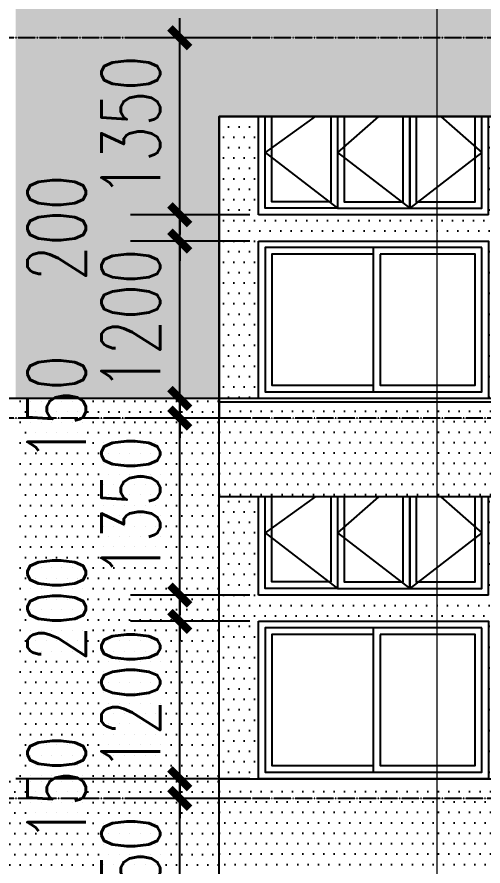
# Model space of a CAD drawing. Header units: millimetres. Extents: x 43 to 235305, y 0 to 139712.
# Drawn here: x 116458 to 120008, y 123375 to 129850 of the extents above; entities that cross this region are included whole.
import ezdxf
from ezdxf.xclip import XClip

# ---------------------------------------------------------------- set-up
doc = ezdxf.new("R2010")
doc.units = ezdxf.units.MM
doc.header["$XCLIPFRAME"] = 2
doc.linetypes.add('DOTE', pattern=[2.42, 2, -0.2, 0.02, -0.2])
for name, color, linetype in [('A-AXIS', 1, 'DOTE'), ('A-DRWD-DIMS', 144, 'Continuous'), ('A-ELEV-DRWD', 130, 'Continuous'), ('A-ELEV-LINE1', 33, 'Continuous'), ('A-ELEV-LINE2', 55, 'Continuous'), ('A-ELEV-OPEN', 253, 'Continuous'), ('A-HATH1', 251, 'Continuous'), ('A-WALL', 2, 'Continuous'), ('DIM_IDEN', 3, 'Continuous'), ('Window_detail', 165, 'Continuous')]:
    doc.layers.add(name, color=color, linetype=linetype)
doc.styles.add('_TCH_DIM_T3', font='SIMPLEX', dxfattribs={"width": 0.705882, "bigfont": 'GBCBIG'})
doc.dimstyles.new('_TCH_ARCH&&150', dxfattribs={"dimtxt": 446.25, "dimasz": 150, "dimexe": 375, "dimexo": 450, "dimgap": 150, "dimtad": 1, "dimdec": 0, "dimzin": 0, "dimdsep": 46, "dimtxsty": '_TCH_DIM_T3', "dimblk": 'ARCHTICK', "dimcen": 0.09, "dimclrt": 7, "dimazin": 2, "dimtfac": 1, "dimtdec": 0, "dimtix": 1, "dimtmove": 2, "dimatfit": 3, "dimfxl": 1, "dimtolj": 1, "dimtzin": 0, "dimarcsym": 0})

# ---------------------------------------------------------------- blocks, each defined once
blk = doc.blocks.new('A$C22E85F1C')
at = {"layer": 'A-HATH1'}
h = blk.add_hatch(dxfattribs=at)
h.set_pattern_fill('DOTS', color=256, scale=50, style=0)
h.set_pattern_definition([(7e-15, (-3750, 750), (39.6875, 79.375), [0, -79.375])])
h.paths.add_polyline_path([(4650, 10900), (-2750, 10950), (-2750, 7950), (-2750, 4950), (-3750, 4950), (-3750, 2900), (-1500, 2900), (-1500, 750), (50, 750), (50, 2900), (50, 4050), (950, 4050), (950, 7950), (4650, 7950)])
at = {"layer": 'A-ELEV-LINE2'}
blk.add_line((-1500, 750), (50, 750), dxfattribs=at)
blk = doc.blocks.new('A$C58F4550F')
at = {"layer": 'A-ELEV-LINE1'}
for p, q in [((0, 2300), (2250, 2300)), ((0, 2300), (0, 150)), ((2250, 150), (2250, 2300)), ((0, 150), (2250, 150))]:
    blk.add_line(p, q, dxfattribs=at)
at = {"layer": 'A-ELEV-LINE2'}
blk.add_line((0, 150), (-1100, 150), dxfattribs=at)
blk = doc.blocks.new('核心筒2')
at = {"layer": 'A-HATH1'}
h = blk.add_hatch(dxfattribs=at)
h.set_pattern_fill('DOTS', color=256, scale=50, style=0)
h.set_pattern_definition([(7e-15, (259982.23, -42542.534), (39.6875, 79.375), [0, -79.375])])
h.paths.add_polyline_path([(262232.2, -41822.5), (259982.2, -41822.5), (259982.2, -42542.5), (262232.2, -42542.5)])
h = blk.add_hatch(dxfattribs=at)
h.set_pattern_fill('DOTS', color=256, scale=50, style=0)
h.set_pattern_definition([(7e-15, (259982.23, -45442.534), (39.6875, 79.375), [0, -79.375])])
h.paths.add_polyline_path([(262232.2, -44722.5), (259982.2, -44722.5), (259982.2, -45442.5), (262232.2, -45442.5)])
at = {"layer": 'A-ELEV-LINE1'}
for p, q in [((259982.2, -41792.5), (259982.2, -47592.5)), ((259982.2, -42542.5), (262232.2, -42542.5)), ((259982.2, -42542.5), (262232.2, -42542.5)), ((262232.2, -44692.5), (262232.2, -42542.5)), ((259982.2, -45442.5), (262232.2, -45442.5)), ((262232.2, -47592.5), (262232.2, -45442.5))]:
    blk.add_line(p, q, dxfattribs=at)
at = {"layer": 'A-ELEV-LINE2'}
for p, q in [((262232.2, -42542.5), (262232.2, -41792.5)), ((262232.2, -44692.5), (259482.2, -44692.5)), ((262232.2, -45442.5), (262232.2, -44692.5)), ((262232.2, -47592.5), (259482.2, -47592.5))]:
    blk.add_line(p, q, dxfattribs=at)
blk = doc.blocks.new('A$C503F3A81')
at = {"layer": 'A-HATH1'}
h = blk.add_hatch(dxfattribs=at)
h.set_pattern_fill('DOTS', color=256, scale=50, style=0)
h.set_pattern_definition([(7e-15, (-0.0005, 3650), (39.6875, 79.375), [0, -79.375])])
h.paths.add_polyline_path([(1550, 5800), (1550, 6520), (1520, 6520), (1520, 6550), (0, 6550), (0, 6520), (0, 5800), (0, 3650), (1550, 3650)])
h = blk.add_hatch(dxfattribs=at)
h.set_pattern_fill('DOTS', color=256, scale=50, style=0)
h.set_pattern_definition([(7e-15, (-0.0004, 750), (39.6875, 79.375), [0, -79.375])])
h.paths.add_polyline_path([(1550, 2900), (2450, 2900), (2450, 3650), (0, 3650), (0, 3620), (0, 2900), (0, 750), (1550, 750)])
at = {"layer": 'A-ELEV-LINE2'}
blk.add_line((0, 3650), (1550, 3650), dxfattribs=at)
blk = doc.blocks.new('A$C1A436226')
at = {"layer": 'A-ELEV-DRWD'}
blk.add_line((-875, 50), (-875, 1150), dxfattribs=at)
blk.add_lwpolyline([(-1700, 1150), (-50, 1150), (-50, 50), (-1700, 50)], close=True, dxfattribs=at)
for points in [[(-925, 1100), (-925, 100), (-1650, 100), (-1650, 1100), (-925, 1100)], [(-875, 1100), (-100, 1100), (-100, 100), (-875, 100)]]:
    blk.add_lwpolyline(points, dxfattribs=at)
at = {"layer": 'A-ELEV-LINE1'}
blk.add_lwpolyline([(0, 1200), (-1750, 1200), (-1750, 0), (0, 0)], close=True, dxfattribs=at)
at = {"layer": 'Window_detail', "lineweight": 0}
for points in [[(-1519.2, 608.4, 0, 0, 0), (-1175, 608.4, 66.7, 0, 0), (-925, 608.4, 0, 0, 0)], [(-230, 608.4, 0, 0, 0), (-625, 608.4, 66.7, 0, 0), (-875, 608.4, 0, 0, 0)]]:
    blk.add_lwpolyline(points, format="xyseb", dxfattribs=at)
blk = doc.blocks.new('A$C4DD540B2')
at = {"layer": 'A-HATH1'}
h = blk.add_hatch(dxfattribs=at)
h.set_pattern_fill('DOTS', color=256, scale=50, style=0)
h.set_pattern_definition([(7e-15, (0, -1400), (39.6875, 79.375), [0, -79.375])])
h.paths.add_polyline_path([(2250, 750), (1950, 750), (1950, 0), (200, 0), (200, 750), (0, 750), (0, -1400), (200, -1400), (200, -200), (1950, -200), (1950, -1400), (2250, -1400)])
at = {"layer": 'A-ELEV-DRWD'}
for points in [[(799.3, 750), (799.3, 50), (250, 50), (250, 750)], [(749.3, 750), (749.3, 100), (300, 100), (300, 750)], [(1349.7, 750), (1349.7, 50), (799.3, 50), (799.3, 750)], [(1299.7, 750), (1299.7, 100), (849.3, 100), (849.3, 750)], [(1349.7, 750), (1349.7, 50), (1900, 50), (1900, 750)], [(1399.7, 750), (1399.7, 100), (1850, 100), (1850, 750)]]:
    blk.add_lwpolyline(points, dxfattribs=at)
at = {"layer": 'A-ELEV-LINE1'}
for p, q in [((200, 0), (200, 750)), ((1950, 0), (1950, 750)), ((200, 0), (1950, 0))]:
    blk.add_line(p, q, dxfattribs=at)
at = {"layer": 'A-ELEV-OPEN'}
for points in [[(561.7, 750), (249, 475), (799.3, 50)], [(1036.9, 750), (1349.7, 475), (799.3, 50)], [(1520.3, 750), (1900, 475), (1349.7, 50)]]:
    blk.add_lwpolyline(points, dxfattribs=at)
blk.add_blockref('A$C1A436226', (1950, -1400))
blk = doc.blocks.new('_ArchTick')
at = {"color": 0, "linetype": 'ByBlock', "const_width": 0.4}
blk.add_lwpolyline([(-0.5, -0.5), (0.5, 0.5)], dxfattribs=at)
blk = doc.blocks.new('*D2447')
at = {"layer": 'A-DRWD-DIMS', "color": 0, "lineweight": -2, "transparency": 16777216}
for p, q in [((117698, 129691.3), (117698, 129841.3)), ((118230.9, 129691.3), (117323, 129691.3)), ((117698, 128341.3), (117698, 129691.3)), ((118230.9, 128341.3), (117323, 128341.3)), ((117698, 128341.3), (117698, 128191.3))]:
    blk.add_line(p, q, dxfattribs=at)
at = {"layer": 'Defpoints', "color": 0, "transparency": 16777216}
for p in [(117698, 129691.3), (118680.9, 129691.3), (118680.9, 128341.3)]:
    blk.add_point(p, dxfattribs=at)
at = {"layer": 'A-DRWD-DIMS', "color": 0, "lineweight": -2, "transparency": 16777216, "xscale": 150, "yscale": 150, "zscale": 150}
for p, rotation in [((117698, 129691.3), 270), ((117698, 128341.3), 90)]:
    blk.add_blockref('_ArchTick', p, dxfattribs=dict(at, rotation=rotation))
at = {"layer": 'A-DRWD-DIMS', "color": 7, "lineweight": 0, "transparency": 16777216, "insert": (117324.8, 129016.3), "char_height": 446.25, "attachment_point": 5, "rotation": 90, "style": '_TCH_DIM_T3'}
blk.add_mtext('\\A1;1350', dxfattribs=at)
blk = doc.blocks.new('*D2448')
at = {"layer": 'A-DRWD-DIMS', "color": 0, "lineweight": -2, "transparency": 16777216}
for p, q in [((117698, 128341.3), (117698, 128491.3)), ((118230.9, 128341.3), (117323, 128341.3)), ((117698, 128141.3), (117698, 128341.3)), ((118230.9, 128141.3), (117323, 128141.3)), ((117698, 128141.3), (117698, 127991.3))]:
    blk.add_line(p, q, dxfattribs=at)
at = {"layer": 'Defpoints', "color": 0, "transparency": 16777216}
for p in [(117698, 128341.3), (118680.9, 128341.3), (118680.9, 128141.3)]:
    blk.add_point(p, dxfattribs=at)
at = {"layer": 'A-DRWD-DIMS', "color": 0, "lineweight": -2, "transparency": 16777216, "xscale": 150, "yscale": 150, "zscale": 150}
for p, rotation in [((117698, 128341.3), 270), ((117698, 128141.3), 90)]:
    blk.add_blockref('_ArchTick', p, dxfattribs=dict(at, rotation=rotation))
at = {"layer": 'A-DRWD-DIMS', "color": 7, "lineweight": 0, "transparency": 16777216, "insert": (116760.5, 128241.3), "char_height": 446.25, "attachment_point": 5, "rotation": 90, "style": '_TCH_DIM_T3'}
blk.add_mtext('\\A1;200', dxfattribs=at)
blk = doc.blocks.new('*D2449')
at = {"layer": 'A-DRWD-DIMS', "color": 0, "lineweight": -2, "transparency": 16777216}
for p, q in [((117698, 128141.3), (117698, 128291.3)), ((118230.9, 128141.3), (117323, 128141.3)), ((117698, 126941.3), (117698, 128141.3)), ((118230.9, 126941.3), (117323, 126941.3)), ((117698, 126941.3), (117698, 126791.3))]:
    blk.add_line(p, q, dxfattribs=at)
at = {"layer": 'Defpoints', "color": 0, "transparency": 16777216}
for p in [(117698, 128141.3), (118680.9, 128141.3), (118680.9, 126941.3)]:
    blk.add_point(p, dxfattribs=at)
at = {"layer": 'A-DRWD-DIMS', "color": 0, "lineweight": -2, "transparency": 16777216, "xscale": 150, "yscale": 150, "zscale": 150}
for p, rotation in [((117698, 128141.3), 270), ((117698, 126941.3), 90)]:
    blk.add_blockref('_ArchTick', p, dxfattribs=dict(at, rotation=rotation))
at = {"layer": 'A-DRWD-DIMS', "color": 7, "lineweight": 0, "transparency": 16777216, "insert": (117324.8, 127541.3), "char_height": 446.25, "attachment_point": 5, "rotation": 90, "style": '_TCH_DIM_T3'}
blk.add_mtext('\\A1;1200', dxfattribs=at)
blk = doc.blocks.new('*D2450')
at = {"layer": 'A-DRWD-DIMS', "color": 0, "lineweight": -2, "transparency": 16777216}
for p, q in [((117698, 126941.3), (117698, 127091.3)), ((118230.9, 126941.3), (117323, 126941.3)), ((117698, 126791.3), (117698, 126941.3)), ((118230.9, 126791.3), (117323, 126791.3)), ((117698, 126791.3), (117698, 126641.3))]:
    blk.add_line(p, q, dxfattribs=at)
at = {"layer": 'Defpoints', "color": 0, "transparency": 16777216}
for p in [(117698, 126941.3), (118680.9, 126941.3), (118680.9, 126791.3)]:
    blk.add_point(p, dxfattribs=at)
at = {"layer": 'A-DRWD-DIMS', "color": 0, "lineweight": -2, "transparency": 16777216, "xscale": 150, "yscale": 150, "zscale": 150}
for p, rotation in [((117698, 126941.3), 270), ((117698, 126791.3), 90)]:
    blk.add_blockref('_ArchTick', p, dxfattribs=dict(at, rotation=rotation))
at = {"layer": 'A-DRWD-DIMS', "color": 7, "lineweight": 0, "transparency": 16777216, "insert": (116760.5, 126866.3), "char_height": 446.25, "attachment_point": 5, "rotation": 90, "style": '_TCH_DIM_T3'}
blk.add_mtext('\\A1;150', dxfattribs=at)
blk = doc.blocks.new('*D2451')
at = {"layer": 'A-DRWD-DIMS', "color": 0, "lineweight": -2, "transparency": 16777216}
for p, q in [((117698, 126791.3), (117698, 126941.3)), ((118230.9, 126791.3), (117323, 126791.3)), ((117698, 125441.3), (117698, 126791.3)), ((118230.9, 125441.3), (117323, 125441.3)), ((117698, 125441.3), (117698, 125291.3))]:
    blk.add_line(p, q, dxfattribs=at)
at = {"layer": 'Defpoints', "color": 0, "transparency": 16777216}
for p in [(117698, 126791.3), (118680.9, 126791.3), (118680.9, 125441.3)]:
    blk.add_point(p, dxfattribs=at)
at = {"layer": 'A-DRWD-DIMS', "color": 0, "lineweight": -2, "transparency": 16777216, "xscale": 150, "yscale": 150, "zscale": 150}
for p, rotation in [((117698, 126791.3), 270), ((117698, 125441.3), 90)]:
    blk.add_blockref('_ArchTick', p, dxfattribs=dict(at, rotation=rotation))
at = {"layer": 'A-DRWD-DIMS', "color": 7, "lineweight": 0, "transparency": 16777216, "insert": (117324.8, 126116.3), "char_height": 446.25, "attachment_point": 5, "rotation": 90, "style": '_TCH_DIM_T3'}
blk.add_mtext('\\A1;1350', dxfattribs=at)
blk = doc.blocks.new('*D2452')
at = {"layer": 'A-DRWD-DIMS', "color": 0, "lineweight": -2, "transparency": 16777216}
for p, q in [((117698, 125441.3), (117698, 125591.3)), ((118230.9, 125441.3), (117323, 125441.3)), ((117698, 125241.3), (117698, 125441.3)), ((118230.9, 125241.3), (117323, 125241.3)), ((117698, 125241.3), (117698, 125091.3))]:
    blk.add_line(p, q, dxfattribs=at)
at = {"layer": 'Defpoints', "color": 0, "transparency": 16777216}
for p in [(117698, 125441.3), (118680.9, 125441.3), (118680.9, 125241.3)]:
    blk.add_point(p, dxfattribs=at)
at = {"layer": 'A-DRWD-DIMS', "color": 0, "lineweight": -2, "transparency": 16777216, "xscale": 150, "yscale": 150, "zscale": 150}
for p, rotation in [((117698, 125441.3), 270), ((117698, 125241.3), 90)]:
    blk.add_blockref('_ArchTick', p, dxfattribs=dict(at, rotation=rotation))
at = {"layer": 'A-DRWD-DIMS', "color": 7, "lineweight": 0, "transparency": 16777216, "insert": (116760.5, 125341.3), "char_height": 446.25, "attachment_point": 5, "rotation": 90, "style": '_TCH_DIM_T3'}
blk.add_mtext('\\A1;200', dxfattribs=at)
blk = doc.blocks.new('*D2453')
at = {"layer": 'A-DRWD-DIMS', "color": 0, "lineweight": -2, "transparency": 16777216}
for p, q in [((117698, 125241.3), (117698, 125391.3)), ((118230.9, 125241.3), (117323, 125241.3)), ((117698, 124041.3), (117698, 125241.3)), ((118230.9, 124041.3), (117323, 124041.3)), ((117698, 124041.3), (117698, 123891.3))]:
    blk.add_line(p, q, dxfattribs=at)
at = {"layer": 'Defpoints', "color": 0, "transparency": 16777216}
for p in [(117698, 125241.3), (118680.9, 125241.3), (118680.9, 124041.3)]:
    blk.add_point(p, dxfattribs=at)
at = {"layer": 'A-DRWD-DIMS', "color": 0, "lineweight": -2, "transparency": 16777216, "xscale": 150, "yscale": 150, "zscale": 150}
for p, rotation in [((117698, 125241.3), 270), ((117698, 124041.3), 90)]:
    blk.add_blockref('_ArchTick', p, dxfattribs=dict(at, rotation=rotation))
at = {"layer": 'A-DRWD-DIMS', "color": 7, "lineweight": 0, "transparency": 16777216, "insert": (117324.8, 124641.3), "char_height": 446.25, "attachment_point": 5, "rotation": 90, "style": '_TCH_DIM_T3'}
blk.add_mtext('\\A1;1200', dxfattribs=at)
blk = doc.blocks.new('*D2454')
at = {"layer": 'A-DRWD-DIMS', "color": 0, "lineweight": -2, "transparency": 16777216}
for p, q in [((117698, 124041.3), (117698, 124191.3)), ((118230.9, 124041.3), (117323, 124041.3)), ((117698, 123891.3), (117698, 124041.3)), ((118230.9, 123891.3), (117323, 123891.3)), ((117698, 123891.3), (117698, 123741.3))]:
    blk.add_line(p, q, dxfattribs=at)
at = {"layer": 'Defpoints', "color": 0, "transparency": 16777216}
for p in [(117698, 124041.3), (118680.9, 124041.3), (118680.9, 123891.3)]:
    blk.add_point(p, dxfattribs=at)
at = {"layer": 'A-DRWD-DIMS', "color": 0, "lineweight": -2, "transparency": 16777216, "xscale": 150, "yscale": 150, "zscale": 150}
for p, rotation in [((117698, 124041.3), 270), ((117698, 123891.3), 90)]:
    blk.add_blockref('_ArchTick', p, dxfattribs=dict(at, rotation=rotation))
at = {"layer": 'A-DRWD-DIMS', "color": 7, "lineweight": 0, "transparency": 16777216, "insert": (116760.5, 123966.3), "char_height": 446.25, "attachment_point": 5, "rotation": 90, "style": '_TCH_DIM_T3'}
blk.add_mtext('\\A1;150', dxfattribs=at)
blk = doc.blocks.new('*D2455')
at = {"layer": 'A-DRWD-DIMS', "color": 0, "lineweight": -2, "transparency": 16777216}
for p, q in [((117698, 123891.3), (117698, 124041.3)), ((118230.9, 123891.3), (117323, 123891.3)), ((117698, 122541.3), (117698, 123891.3)), ((118230.9, 122541.3), (117323, 122541.3)), ((117698, 122541.3), (117698, 122391.3))]:
    blk.add_line(p, q, dxfattribs=at)
at = {"layer": 'Defpoints', "color": 0, "transparency": 16777216}
for p in [(117698, 123891.3), (118680.9, 123891.3), (118680.9, 122541.3)]:
    blk.add_point(p, dxfattribs=at)
at = {"layer": 'A-DRWD-DIMS', "color": 0, "lineweight": -2, "transparency": 16777216, "xscale": 150, "yscale": 150, "zscale": 150}
for p, rotation in [((117698, 123891.3), 270), ((117698, 122541.3), 90)]:
    blk.add_blockref('_ArchTick', p, dxfattribs=dict(at, rotation=rotation))
at = {"layer": 'A-DRWD-DIMS', "color": 7, "lineweight": 0, "transparency": 16777216, "insert": (117324.8, 123216.3), "char_height": 446.25, "attachment_point": 5, "rotation": 90, "style": '_TCH_DIM_T3'}
blk.add_mtext('\\A1;1350', dxfattribs=at)

msp = doc.modelspace()

# ---------------------------------------------------------------- linework, layer by layer
at = {"layer": 'A-AXIS'}
for p, q in [((134593.1, 129691.3), (99475.8, 129691.3)), ((134593.1, 126791.3), (99475.8, 126791.3)), ((134593.1, 123891.3), (99475.8, 123891.3))]:
    msp.add_line(p, q, dxfattribs=at)
at = {"layer": 'A-ELEV-LINE1'}
msp.add_line((117999.3, 129091.3), (117999.3, 126791.3), dxfattribs=at)
at = {"layer": 'A-ELEV-LINE2'}
msp.add_line((117999.3, 126941.3), (107349.3, 126941.3), dxfattribs=at)
at = {"layer": 'DIM_IDEN', "lineweight": 0}
msp.add_line((119628.5, 16591.3), (119661.5, 136616.8), dxfattribs=at)

# ---------------------------------------------------------------- block references
at = {"xscale": -1}
for name, p in [('A$C22E85F1C', (116499.3, 126191.3)), ('A$C503F3A81', (117999.3, 120391.3)), ('核心筒2', (380231.5, 168733.9))]:
    msp.add_blockref(name, p, dxfattribs=at)
at = {"layer": 'A-ELEV-LINE1'}
ref = msp.add_blockref('A$C58F4550F', (120249.3, 126791.3), dxfattribs=dict(at, xscale=-1))
XClip(ref).set_block_clipping_path([(-0.0001519865, 120.0001453903), (2249.9998480097, 2300.0001453818)])
at = {"layer": 'A-WALL', "xscale": -1}
for p in [(120249.3, 128341.3), (120249.3, 125441.3)]:
    msp.add_blockref('A$C4DD540B2', p, dxfattribs=at)

# ---------------------------------------------------------------- dimensions: what is measured, and where the dimension line sits
at = {"layer": 'A-DRWD-DIMS', "lineweight": 0}
for p1, p2, picture, middle in [((118680.9, 128341.3), (118680.9, 129691.3), '*D2447', (117324.8, 129016.3)), ((118680.9, 126941.3), (118680.9, 128141.3), '*D2449', (117324.8, 127541.3)), ((118680.9, 125441.3), (118680.9, 126791.3), '*D2451', (117324.8, 126116.3)), ((118680.9, 124041.3), (118680.9, 125241.3), '*D2453', (117324.8, 124641.3)), ((118680.9, 122541.3), (118680.9, 123891.3), '*D2455', (117324.8, 123216.3))]:
    dim = msp.add_aligned_dim(p1=p1, p2=p2, distance=982.9, dimstyle='_TCH_ARCH&&150', dxfattribs=at)
    dim.commit()
    dim.dimension.update_dxf_attribs({"geometry": picture, "text_midpoint": middle})
for base, p1, p2, picture, middle in [((117698, 128341.3), (118680.9, 128141.3), (118680.9, 128341.3), '*D2448', (116760.5, 128241.3)), ((117698, 126941.3), (118680.9, 126791.3), (118680.9, 126941.3), '*D2450', (116760.5, 126866.3)), ((117698, 125441.3), (118680.9, 125241.3), (118680.9, 125441.3), '*D2452', (116760.5, 125341.3)), ((117698, 124041.3), (118680.9, 123891.3), (118680.9, 124041.3), '*D2454', (116760.5, 123966.3))]:
    dim = msp.add_linear_dim(base=base, p1=p1, p2=p2, angle=90, dimstyle='_TCH_ARCH&&150', dxfattribs=at)
    dim.commit()
    dim.dimension.update_dxf_attribs({"geometry": picture, "text_midpoint": middle, "dimtype": 161})

doc.saveas('drawing.dxf')
